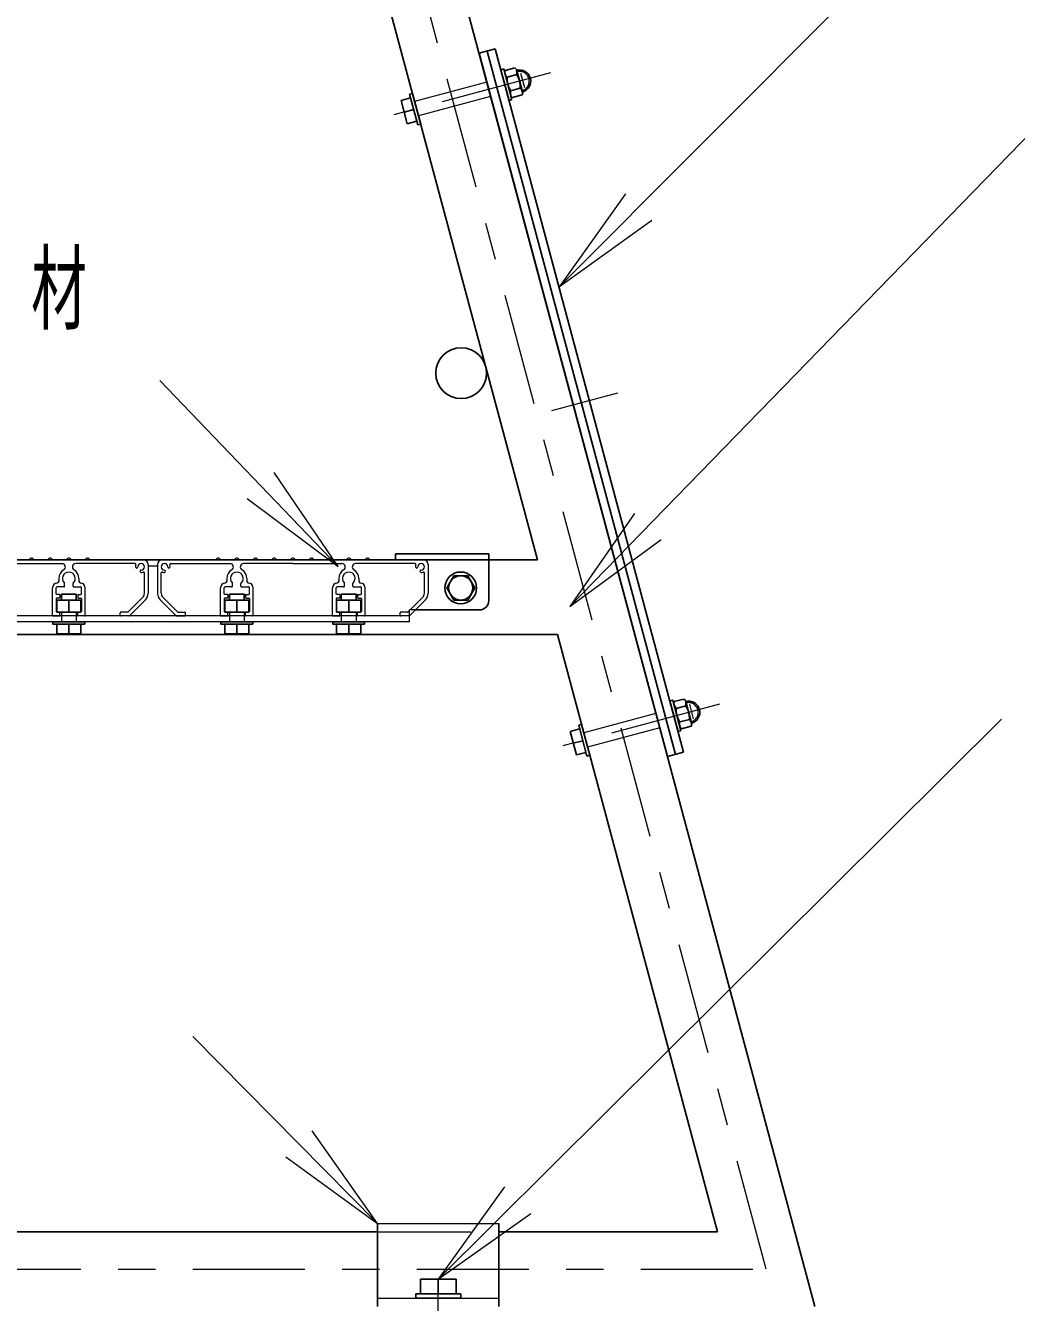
# Model space of a CAD drawing. Units: millimetres on the paper. Extents: x -385 to 0, y -12 to 267.
# Drawn here: x -97.94 to -71.39, y 89.94 to 124.14 of the extents above; entities that cross this region are included whole.
import ezdxf

# ---------------------------------------------------------------- set-up
doc = ezdxf.new("R2010")
doc.units = ezdxf.units.MM
doc.linetypes.add('USER1', pattern=[4.5, 2.5, -2])
doc.linetypes.add('USER2', pattern=[6, 3, -1, 1, -1])
doc.layers.add('LY_1', color=7, linetype='Continuous', lineweight=25)
doc.styles.add('ＭＳ ゴシック', font='')
doc.styles.get('ＭＳ ゴシック').set_extended_font_data('MS Gothic')

# ---------------------------------------------------------------- blocks, each defined once
blk = doc.blocks.new('open_arrow')
at = {"color": 0, "linetype": 'Continuous', "lineweight": -2}
blk.add_lwpolyline([(7.5, 1.25), (0, 0), (7.5, -1.25)], dxfattribs=at)

msp = doc.modelspace()

# ---------------------------------------------------------------- linework, layer by layer
at = {"layer": 'LY_1', "lineweight": 13}
for p, q in [((-83.634, 117.152), (-69.245, 131.57)), ((-83.361, 108.576), (-69.353, 122.981)), ((-89.562, 109.654), (-94.341, 114.636)), ((-98.21, 109.829), (-97.852, 109.829)), ((-97.852, 109.829), (-97.816, 109.865)), ((-97.746, 109.865), (-97.71, 109.829)), ((-97.71, 109.829), (-97.352, 109.829)), ((-97.352, 109.829), (-97.316, 109.865)), ((-97.246, 109.865), (-97.21, 109.829)), ((-96.852, 109.829), (-97.21, 109.829)), ((-96.852, 109.829), (-96.816, 109.865)), ((-96.746, 109.865), (-96.71, 109.829)), ((-96.352, 109.829), (-96.71, 109.829)), ((-96.352, 109.829), (-96.316, 109.865)), ((-96.246, 109.865), (-96.21, 109.829)), ((-94.781, 109.829), (-96.21, 109.829)), ((-94.281, 109.829), (-92.852, 109.829)), ((-92.816, 109.865), (-92.852, 109.829)), ((-92.71, 109.829), (-92.746, 109.865)), ((-92.71, 109.829), (-92.352, 109.829)), ((-92.316, 109.865), (-92.352, 109.829)), ((-92.21, 109.829), (-92.246, 109.865)), ((-92.21, 109.829), (-91.852, 109.829)), ((-91.816, 109.865), (-91.852, 109.829)), ((-91.71, 109.829), (-91.746, 109.865)), ((-91.352, 109.829), (-91.71, 109.829)), ((-91.316, 109.865), (-91.352, 109.829)), ((-91.21, 109.829), (-91.246, 109.865)), ((-90.852, 109.829), (-91.21, 109.829)), ((-90.816, 109.865), (-90.852, 109.829)), ((-90.71, 109.829), (-90.746, 109.865)), ((-90.71, 109.829), (-90.352, 109.829)), ((-90.352, 109.829), (-90.316, 109.865)), ((-90.246, 109.865), (-90.21, 109.829)), ((-90.21, 109.829), (-89.852, 109.829)), ((-89.852, 109.829), (-89.816, 109.865)), ((-89.746, 109.865), (-89.71, 109.829)), ((-89.352, 109.829), (-89.71, 109.829)), ((-89.352, 109.829), (-89.316, 109.865)), ((-89.246, 109.865), (-89.21, 109.829)), ((-88.852, 109.829), (-89.21, 109.829)), ((-88.852, 109.829), (-88.816, 109.865)), ((-88.746, 109.865), (-88.71, 109.829)), ((-87.281, 109.829), (-88.71, 109.829)), ((-98.281, 109.729), (-96.964, 109.729)), ((-95.007, 109.729), (-96.598, 109.729)), ((-94.756, 108.933), (-94.756, 109.478)), ((-94.656, 109.704), (-94.656, 108.933)), ((-94.406, 109.704), (-94.406, 108.933)), ((-94.306, 108.933), (-94.306, 109.478)), ((-94.055, 109.729), (-92.464, 109.729)), ((-90.781, 109.729), (-92.098, 109.729)), ((-90.781, 109.729), (-89.464, 109.729)), ((-87.507, 109.729), (-89.098, 109.729)), ((-87.256, 108.933), (-87.256, 109.478)), ((-87.156, 109.704), (-87.156, 108.933)), ((-96.919, 109.104), (-97.094, 109.104)), ((-97.051, 109.329), (-97.051, 109.254)), ((-96.894, 109.129), (-96.894, 109.195)), ((-96.669, 109.129), (-96.669, 109.195)), ((-96.644, 109.104), (-96.469, 109.104)), ((-96.511, 109.329), (-96.511, 109.254)), ((-92.419, 109.104), (-92.594, 109.104)), ((-92.551, 109.329), (-92.551, 109.254)), ((-92.394, 109.129), (-92.394, 109.195)), ((-92.169, 109.129), (-92.169, 109.195)), ((-92.144, 109.104), (-91.969, 109.104)), ((-92.011, 109.329), (-92.011, 109.254)), ((-89.419, 109.104), (-89.594, 109.104)), ((-89.551, 109.329), (-89.551, 109.254)), ((-89.394, 109.129), (-89.394, 109.195)), ((-89.169, 109.129), (-89.169, 109.195)), ((-89.144, 109.104), (-88.969, 109.104)), ((-89.011, 109.329), (-89.011, 109.254)), ((-97.219, 108.344), (-97.219, 109.079)), ((-97.119, 108.919), (-97.119, 109.079)), ((-97.119, 108.789), (-97.119, 108.444)), ((-97.034, 108.904), (-97.104, 108.904)), ((-97.034, 108.804), (-97.104, 108.804)), ((-97.019, 108.889), (-97.019, 108.819)), ((-96.544, 108.889), (-96.544, 108.819)), ((-96.529, 108.904), (-96.459, 108.904)), ((-96.529, 108.804), (-96.459, 108.804)), ((-96.444, 108.919), (-96.444, 109.079)), ((-96.444, 108.789), (-96.444, 108.444)), ((-96.344, 108.344), (-96.344, 109.079)), ((-95.193, 108.434), (-94.8, 108.827)), ((-95.152, 108.334), (-94.729, 108.756)), ((-93.91, 108.334), (-94.333, 108.756)), ((-93.869, 108.434), (-94.262, 108.827)), ((-92.719, 108.344), (-92.719, 109.079)), ((-92.619, 108.919), (-92.619, 109.079)), ((-92.619, 108.789), (-92.619, 108.444)), ((-92.534, 108.904), (-92.604, 108.904)), ((-92.534, 108.804), (-92.604, 108.804)), ((-92.519, 108.889), (-92.519, 108.819)), ((-92.044, 108.889), (-92.044, 108.819)), ((-92.029, 108.904), (-91.959, 108.904)), ((-92.029, 108.804), (-91.959, 108.804)), ((-91.944, 108.919), (-91.944, 109.079)), ((-91.944, 108.789), (-91.944, 108.444)), ((-91.844, 108.344), (-91.844, 109.079)), ((-89.719, 108.344), (-89.719, 109.079)), ((-89.619, 108.919), (-89.619, 109.079)), ((-89.619, 108.789), (-89.619, 108.444)), ((-89.534, 108.904), (-89.604, 108.904)), ((-89.534, 108.804), (-89.604, 108.804)), ((-89.519, 108.889), (-89.519, 108.819)), ((-89.044, 108.889), (-89.044, 108.819)), ((-89.029, 108.904), (-88.959, 108.904)), ((-89.029, 108.804), (-88.959, 108.804)), ((-88.944, 108.919), (-88.944, 109.079)), ((-88.944, 108.789), (-88.944, 108.444)), ((-88.844, 108.344), (-88.844, 109.079)), ((-87.693, 108.434), (-87.3, 108.827)), ((-87.652, 108.334), (-87.229, 108.756)), ((-97.104, 108.429), (-97.034, 108.429)), ((-97.019, 108.344), (-97.019, 108.414)), ((-96.544, 108.344), (-96.544, 108.414)), ((-96.459, 108.429), (-96.529, 108.429)), ((-95.406, 108.344), (-95.406, 108.414)), ((-95.204, 108.429), (-95.391, 108.429)), ((-93.858, 108.429), (-93.671, 108.429)), ((-93.656, 108.344), (-93.656, 108.414)), ((-92.604, 108.429), (-92.534, 108.429)), ((-92.519, 108.344), (-92.519, 108.414)), ((-92.044, 108.344), (-92.044, 108.414)), ((-91.959, 108.429), (-92.029, 108.429)), ((-89.604, 108.429), (-89.534, 108.429)), ((-89.519, 108.344), (-89.519, 108.414)), ((-89.044, 108.344), (-89.044, 108.414)), ((-88.959, 108.429), (-89.029, 108.429)), ((-87.906, 108.344), (-87.906, 108.414)), ((-87.704, 108.429), (-87.891, 108.429)), ((-97.204, 108.329), (-97.034, 108.329)), ((-96.359, 108.329), (-96.529, 108.329)), ((-95.162, 108.329), (-95.391, 108.329)), ((-93.9, 108.329), (-93.671, 108.329)), ((-92.704, 108.329), (-92.534, 108.329)), ((-91.859, 108.329), (-92.029, 108.329)), ((-89.704, 108.329), (-89.534, 108.329)), ((-88.859, 108.329), (-89.029, 108.329)), ((-87.662, 108.329), (-87.891, 108.329)), ((-86.883, 90.569), (-71.79, 105.563)), ((-88.508, 92.054), (-93.457, 97.065)), ((-88.508, 92.054), (-85.258, 92.054)), ((-88.508, 90.054), (-85.258, 90.054))]:
    msp.add_line(p, q, dxfattribs=at)
at = {"layer": 'LY_1'}
for p, q in [((-84.227, 109.829), (-88.547, 125.954)), ((-76.797, 89.829), (-86.477, 125.954)), ((-85.13, 122.977), (-85.208, 122.956)), ((-85.208, 122.956), (-84.988, 122.135)), ((-84.91, 122.156), (-85.13, 122.977)), ((-85.104, 122.88), (-85.089, 122.936)), ((-85.104, 122.88), (-84.936, 122.253)), ((-84.831, 123.005), (-85.089, 122.936)), ((-84.783, 122.824), (-85.041, 122.755)), ((-84.79, 122.964), (-84.831, 123.005)), ((-84.79, 122.964), (-84.622, 122.337)), ((-84.686, 122.462), (-84.944, 122.393)), ((-87.626, 122.204), (-87.882, 122.136)), ((-87.713, 121.508), (-87.882, 122.136)), ((-87.574, 122.322), (-87.651, 122.301)), ((-87.651, 122.301), (-87.431, 121.48)), ((-87.354, 121.501), (-87.574, 122.322)), ((-84.988, 122.135), (-84.91, 122.156)), ((-84.936, 122.253), (-84.895, 122.212)), ((-84.637, 122.281), (-84.895, 122.212)), ((-84.622, 122.337), (-84.637, 122.281)), ((-87.541, 121.891), (-87.797, 121.822)), ((-87.457, 121.577), (-87.713, 121.508)), ((-87.431, 121.48), (-87.354, 121.501)), ((-119.836, 109.829), (-84.227, 109.829)), ((-86.656, 109.079), (-86.469, 109.404)), ((-86.469, 109.404), (-86.093, 109.404)), ((-86.093, 109.404), (-85.906, 109.079)), ((-97.106, 108.429), (-97.106, 108.754)), ((-96.456, 108.754), (-97.106, 108.754)), ((-96.981, 108.909), (-96.581, 108.909)), ((-96.981, 108.754), (-96.981, 108.909)), ((-96.781, 108.429), (-96.781, 108.754)), ((-96.581, 108.754), (-96.581, 108.909)), ((-96.456, 108.429), (-96.456, 108.754)), ((-92.606, 108.429), (-92.606, 108.754)), ((-91.956, 108.754), (-92.606, 108.754)), ((-92.481, 108.909), (-92.081, 108.909)), ((-92.481, 108.754), (-92.481, 108.909)), ((-92.281, 108.429), (-92.281, 108.754)), ((-92.081, 108.754), (-92.081, 108.909)), ((-91.956, 108.429), (-91.956, 108.754)), ((-89.606, 108.429), (-89.606, 108.754)), ((-88.956, 108.754), (-89.606, 108.754)), ((-89.481, 108.909), (-89.081, 108.909)), ((-89.481, 108.754), (-89.481, 108.909)), ((-89.281, 108.429), (-89.281, 108.754)), ((-89.081, 108.754), (-89.081, 108.909)), ((-88.956, 108.429), (-88.956, 108.754)), ((-86.469, 108.754), (-86.656, 109.079)), ((-86.093, 108.754), (-86.469, 108.754)), ((-85.906, 109.079), (-86.093, 108.754)), ((-96.456, 108.429), (-97.106, 108.429)), ((-91.956, 108.429), (-92.606, 108.429)), ((-88.956, 108.429), (-89.606, 108.429)), ((-97.206, 108.169), (-97.206, 108.109)), ((-96.356, 108.169), (-97.206, 108.169)), ((-97.206, 108.109), (-96.356, 108.109)), ((-97.106, 108.109), (-97.106, 107.844)), ((-96.781, 108.109), (-96.781, 107.844)), ((-96.456, 108.109), (-96.456, 107.844)), ((-96.356, 108.109), (-96.356, 108.169)), ((-92.706, 108.169), (-92.706, 108.109)), ((-91.856, 108.169), (-92.706, 108.169)), ((-92.706, 108.109), (-91.856, 108.109)), ((-92.606, 108.109), (-92.606, 107.844)), ((-92.281, 108.109), (-92.281, 107.844)), ((-91.956, 108.109), (-91.956, 107.844)), ((-91.856, 108.109), (-91.856, 108.169)), ((-89.706, 108.169), (-89.706, 108.109)), ((-88.856, 108.169), (-89.706, 108.169)), ((-89.706, 108.109), (-88.856, 108.109)), ((-89.606, 108.109), (-89.606, 107.844)), ((-89.281, 108.109), (-89.281, 107.844)), ((-88.956, 108.109), (-88.956, 107.844)), ((-88.856, 108.109), (-88.856, 108.169)), ((-119.3, 107.829), (-83.691, 107.829)), ((-96.456, 107.844), (-97.106, 107.844)), ((-91.956, 107.844), (-92.606, 107.844)), ((-88.956, 107.844), (-89.606, 107.844)), ((-79.404, 91.829), (-83.691, 107.829)), ((-80.678, 106.052), (-80.601, 106.073)), ((-80.458, 105.231), (-80.678, 106.052)), ((-80.601, 106.073), (-80.381, 105.252)), ((-80.575, 105.976), (-80.56, 106.032)), ((-80.302, 106.101), (-80.56, 106.032)), ((-80.261, 106.06), (-80.302, 106.101)), ((-80.093, 105.433), (-80.261, 106.06)), ((-80.407, 105.349), (-80.575, 105.976)), ((-80.253, 105.92), (-80.511, 105.851)), ((-83.122, 105.398), (-83.045, 105.418)), ((-82.902, 104.576), (-83.122, 105.398)), ((-83.045, 105.418), (-82.825, 104.597)), ((-80.156, 105.558), (-80.414, 105.489)), ((-80.407, 105.349), (-80.366, 105.308)), ((-80.108, 105.377), (-80.366, 105.308)), ((-80.093, 105.433), (-80.108, 105.377)), ((-83.096, 105.301), (-83.352, 105.232)), ((-83.352, 105.232), (-83.184, 104.605)), ((-80.381, 105.252), (-80.458, 105.231)), ((-83.012, 104.987), (-83.268, 104.918)), ((-82.928, 104.673), (-83.184, 104.605)), ((-82.825, 104.597), (-82.902, 104.576)), ((-88.508, 89.829), (-88.508, 92.054)), ((-85.258, 89.829), (-85.258, 92.054)), ((-115.012, 91.829), (-88.508, 91.829)), ((-85.258, 91.829), (-79.404, 91.829)), ((-87.358, 90.569), (-86.408, 90.569)), ((-87.358, 90.569), (-87.358, 90.169)), ((-86.883, 90.569), (-86.883, 90.169)), ((-86.408, 90.569), (-86.408, 90.169)), ((-87.483, 90.169), (-87.483, 90.054)), ((-87.483, 90.169), (-86.283, 90.169)), ((-87.483, 90.054), (-86.283, 90.054)), ((-86.283, 90.169), (-86.283, 90.054))]:
    msp.add_line(p, q, dxfattribs=at)
at = {"layer": 'LY_1', "linetype": 'USER2', "lineweight": 13}
for p, q in [((-78.1, 90.829), (-87.512, 125.954)), ((-82.085, 114.294), (-83.852, 113.82)), ((-86.883, 87.58), (-86.883, 91.304)), ((-153.459, 90.829), (-78.1, 90.829))]:
    msp.add_line(p, q, dxfattribs=at)
at = {"layer": 'LY_1', "color": 4}
for p, q in [((-85.356, 123.512), (-85.791, 123.395)), ((-80.309, 104.676), (-85.356, 123.511)), ((-80.744, 104.559), (-85.791, 123.395)), ((-80.527, 104.618), (-85.574, 123.453)), ((-85.531, 109.989), (-88.031, 109.989)), ((-88.031, 109.829), (-88.031, 109.989)), ((-85.531, 108.739), (-85.531, 109.989)), ((-85.781, 108.489), (-87.496, 108.489)), ((-80.309, 104.676), (-80.744, 104.559))]:
    msp.add_line(p, q, dxfattribs=at)
at = {"layer": 'LY_1', "color": 4, "linetype": 'USER2', "lineweight": 13}
for p, q in [((-83.879, 122.872), (-88.074, 121.748)), ((-79.348, 105.968), (-83.543, 104.845))]:
    msp.add_line(p, q, dxfattribs=at)
at = {"layer": 'LY_1', "color": 4, "linetype": 'USER1', "lineweight": 13}
for p, q in [((-84.676, 122.866), (-84.573, 122.479)), ((-85.584, 122.622), (-87.516, 122.104)), ((-85.481, 122.236), (-87.412, 121.718)), ((-85.531, 109.829), (-88.031, 109.829)), ((-87.656, 108.329), (-87.656, 108.489)), ((-87.496, 108.489), (-87.656, 108.489)), ((-81.055, 105.718), (-82.987, 105.201)), ((-80.043, 105.575), (-80.147, 105.962)), ((-80.951, 105.332), (-82.883, 104.815))]:
    msp.add_line(p, q, dxfattribs=at)
at = {"layer": 'LY_1', "color": 4, "lineweight": 13}
for p, q in [((-94.656, 109.669), (-94.406, 109.669)), ((-87.656, 108.329), (-102.031, 108.329)), ((-87.656, 108.169), (-102.031, 108.169)), ((-87.656, 108.169), (-87.656, 108.329))]:
    msp.add_line(p, q, dxfattribs=at)
at = {"layer": 'LY_1', "linetype": 'USER1', "lineweight": 13}
for p, q in [((-96.981, 108.429), (-96.981, 108.169)), ((-96.581, 108.429), (-96.581, 108.169)), ((-92.481, 108.429), (-92.481, 108.169)), ((-92.081, 108.429), (-92.081, 108.169)), ((-89.481, 108.429), (-89.481, 108.169)), ((-89.081, 108.429), (-89.081, 108.169)), ((-88.508, 91.829), (-85.258, 91.829))]:
    msp.add_line(p, q, dxfattribs=at)
at = {"layer": 'LY_1'}
for centre, radius in [((-86.27, 114.829), 0.68), ((-86.281, 109.079), 0.425), ((-86.281, 109.079), 0.325)]:
    msp.add_circle(centre, radius, dxfattribs=at)
for centre, radius, start, end in [((-84.777, 122.968), 0.339, 195.0045, 218.8689), ((-85.118, 122.876), 0.339, 351.1401, 15.0045), ((-84.706, 122.65), 0.3, 285.0045, 105.0045), ((-85.306, 122.49), 0.621, 357.417, 32.5921), ((-84.421, 122.727), 0.621, 177.4169, 212.592), ((-84.95, 122.249), 0.339, 15.0045, 38.8689), ((-84.608, 122.34), 0.339, 171.141, 195.0045), ((-80.589, 105.972), 0.339, 351.1311, 14.9955), ((-80.177, 105.746), 0.3, 284.9955, 104.9955), ((-80.247, 106.064), 0.339, 194.9955, 218.859), ((-79.891, 105.823), 0.621, 177.408, 212.5831), ((-80.776, 105.586), 0.621, 357.4079, 32.583), ((-80.079, 105.436), 0.339, 171.1311, 194.9955), ((-80.421, 105.345), 0.339, 14.9955, 38.8599)]:
    msp.add_arc(centre, radius, start, end, dxfattribs=at)
at = {"layer": 'LY_1', "linetype": 'USER1', "lineweight": 13}
for centre, start, end in [((-84.706, 122.65), 285.0045, 105.0045), ((-80.177, 105.746), 284.9955, 104.9955)]:
    msp.add_arc(centre, 0.26, start, end, dxfattribs=at)
at = {"layer": 'LY_1', "lineweight": 13}
for centre, radius, start, end in [((-97.781, 109.829), 0.05, 45, 135), ((-97.281, 109.829), 0.05, 45, 135), ((-96.781, 109.829), 0.05, 45, 135), ((-96.281, 109.829), 0.05, 45, 135), ((-94.781, 109.704), 0.125, 0, 90), ((-94.281, 109.704), 0.125, 90, 180), ((-92.781, 109.829), 0.05, 45, 135), ((-92.281, 109.829), 0.05, 45, 135), ((-91.781, 109.829), 0.05, 45, 135), ((-91.281, 109.829), 0.05, 45, 135), ((-90.781, 109.829), 0.05, 45, 135), ((-90.281, 109.829), 0.05, 45, 135), ((-89.781, 109.829), 0.05, 45, 135), ((-89.281, 109.829), 0.05, 45, 135), ((-88.781, 109.829), 0.05, 45, 135), ((-87.281, 109.704), 0.125, 0, 90), ((-96.781, 109.329), 0.27, 120.5584, 180), ((-96.964, 109.639), 0.09, 300.5584, 90), ((-96.781, 109.329), 0.17, 313.566, 226.434), ((-96.598, 109.639), 0.09, 90, 239.4416), ((-96.781, 109.329), 0.27, 0, 59.4416), ((-95.007, 109.704), 0.025, 339.0752, 90), ((-94.844, 109.642), 0.15, 159.0752, 179.7425), ((-94.962, 109.642), 0.0312, 179.7425, 359.7425), ((-94.844, 109.642), 0.0875, 270.2575, 179.7425), ((-94.843, 109.523), 0.0312, 90.2575, 270.2575), ((-94.844, 109.642), 0.15, 270.2575, 290.9248), ((-94.781, 109.478), 0.025, 0, 110.9248), ((-94.219, 109.642), 0.0875, 0.2575, 269.7425), ((-94.281, 109.478), 0.025, 69.0752, 180), ((-94.219, 109.642), 0.15, 249.0752, 269.7425), ((-94.219, 109.523), 0.0312, 269.7425, 89.7425), ((-94.1, 109.642), 0.0312, 180.2575, 0.2575), ((-94.055, 109.704), 0.025, 90, 200.9248), ((-94.219, 109.642), 0.15, 0.2575, 20.9248), ((-92.281, 109.329), 0.27, 120.5584, 180), ((-92.464, 109.639), 0.09, 300.5584, 90), ((-92.281, 109.329), 0.17, 313.566, 226.434), ((-92.098, 109.639), 0.09, 90, 239.4416), ((-92.281, 109.329), 0.27, 0, 59.4416), ((-89.281, 109.329), 0.27, 120.5584, 180), ((-89.464, 109.639), 0.09, 300.5584, 90), ((-89.281, 109.329), 0.17, 313.566, 226.434), ((-89.098, 109.639), 0.09, 90, 239.4416), ((-89.281, 109.329), 0.27, 0, 59.4416), ((-87.507, 109.704), 0.025, 339.0752, 90), ((-87.344, 109.642), 0.15, 159.0752, 179.7425), ((-87.462, 109.642), 0.0312, 179.7425, 359.7425), ((-87.344, 109.642), 0.0875, 270.2575, 179.7425), ((-87.343, 109.523), 0.0312, 90.2575, 270.2575), ((-87.344, 109.642), 0.15, 270.2575, 290.9248), ((-87.281, 109.478), 0.025, 0, 110.9248), ((-97.094, 109.079), 0.125, 92.4563, 180), ((-97.094, 109.079), 0.025, 90, 180), ((-97.101, 109.254), 0.05, 272.4563, 0), ((-96.919, 109.129), 0.025, 270, 0), ((-96.909, 109.195), 0.015, 0, 46.434), ((-96.654, 109.195), 0.015, 133.566, 180), ((-96.644, 109.129), 0.025, 180, 270), ((-96.461, 109.254), 0.05, 180, 267.5437), ((-96.469, 109.079), 0.025, 0, 90), ((-96.469, 109.079), 0.125, 0, 87.5437), ((-92.594, 109.079), 0.125, 92.4563, 180), ((-92.594, 109.079), 0.025, 90, 180), ((-92.601, 109.254), 0.05, 272.4563, 0), ((-92.419, 109.129), 0.025, 270, 0), ((-92.409, 109.195), 0.015, 0, 46.434), ((-92.154, 109.195), 0.015, 133.566, 180), ((-92.144, 109.129), 0.025, 180, 270), ((-91.961, 109.254), 0.05, 180, 267.5437), ((-91.969, 109.079), 0.025, 0, 90), ((-91.969, 109.079), 0.125, 0, 87.5437), ((-89.594, 109.079), 0.125, 92.4563, 180), ((-89.594, 109.079), 0.025, 90, 180), ((-89.601, 109.254), 0.05, 272.4563, 0), ((-89.419, 109.129), 0.025, 270, 0), ((-89.409, 109.195), 0.015, 0, 46.434), ((-89.154, 109.195), 0.015, 133.566, 180), ((-89.144, 109.129), 0.025, 180, 270), ((-88.961, 109.254), 0.05, 180, 267.5437), ((-88.969, 109.079), 0.025, 0, 90), ((-88.969, 109.079), 0.125, 0, 87.5437), ((-97.104, 108.919), 0.015, 180, 270), ((-97.104, 108.789), 0.015, 90, 180), ((-97.034, 108.889), 0.015, 0, 90), ((-97.034, 108.819), 0.015, 270, 0), ((-96.529, 108.889), 0.015, 90, 180), ((-96.529, 108.819), 0.015, 180, 270), ((-96.459, 108.919), 0.015, 270, 0), ((-96.459, 108.789), 0.015, 0, 90), ((-94.906, 108.933), 0.15, 315, 0), ((-94.906, 108.933), 0.25, 315, 0), ((-94.156, 108.933), 0.25, 180, 225), ((-94.156, 108.933), 0.15, 180, 225), ((-92.604, 108.919), 0.015, 180, 270), ((-92.604, 108.789), 0.015, 90, 180), ((-92.534, 108.889), 0.015, 0, 90), ((-92.534, 108.819), 0.015, 270, 0), ((-92.029, 108.889), 0.015, 90, 180), ((-92.029, 108.819), 0.015, 180, 270), ((-91.959, 108.919), 0.015, 270, 0), ((-91.959, 108.789), 0.015, 0, 90), ((-89.604, 108.919), 0.015, 180, 270), ((-89.604, 108.789), 0.015, 90, 180), ((-89.534, 108.889), 0.015, 0, 90), ((-89.534, 108.819), 0.015, 270, 0), ((-89.029, 108.889), 0.015, 90, 180), ((-89.029, 108.819), 0.015, 180, 270), ((-88.959, 108.919), 0.015, 270, 0), ((-88.959, 108.789), 0.015, 0, 90), ((-87.406, 108.933), 0.15, 315, 0), ((-87.406, 108.933), 0.25, 315, 0), ((-97.104, 108.444), 0.015, 180, 270), ((-97.034, 108.414), 0.015, 0, 90), ((-96.529, 108.414), 0.015, 90, 180), ((-96.459, 108.444), 0.015, 270, 0), ((-95.391, 108.414), 0.015, 90, 180), ((-95.204, 108.444), 0.015, 270, 315), ((-93.858, 108.444), 0.015, 225, 270), ((-93.671, 108.414), 0.015, 0, 90), ((-92.604, 108.444), 0.015, 180, 270), ((-92.534, 108.414), 0.015, 0, 90), ((-92.029, 108.414), 0.015, 90, 180), ((-91.959, 108.444), 0.015, 270, 0), ((-89.604, 108.444), 0.015, 180, 270), ((-89.534, 108.414), 0.015, 0, 90), ((-89.029, 108.414), 0.015, 90, 180), ((-88.959, 108.444), 0.015, 270, 0), ((-87.891, 108.414), 0.015, 90, 180), ((-87.704, 108.444), 0.015, 270, 315), ((-97.204, 108.344), 0.015, 180, 270), ((-97.034, 108.344), 0.015, 270, 0), ((-96.529, 108.344), 0.015, 180, 270), ((-96.359, 108.344), 0.015, 270, 0), ((-95.391, 108.344), 0.015, 180, 270), ((-95.162, 108.344), 0.015, 270, 315), ((-93.9, 108.344), 0.015, 225, 270), ((-93.671, 108.344), 0.015, 270, 0), ((-92.704, 108.344), 0.015, 180, 270), ((-92.534, 108.344), 0.015, 270, 0), ((-92.029, 108.344), 0.015, 180, 270), ((-91.859, 108.344), 0.015, 270, 0), ((-89.704, 108.344), 0.015, 180, 270), ((-89.534, 108.344), 0.015, 270, 0), ((-89.029, 108.344), 0.015, 180, 270), ((-88.859, 108.344), 0.015, 270, 0), ((-87.891, 108.344), 0.015, 180, 270), ((-87.662, 108.344), 0.015, 270, 315)]:
    msp.add_arc(centre, radius, start, end, dxfattribs=at)
at = {"layer": 'LY_1', "color": 4}
msp.add_arc((-85.781, 108.739), 0.25, 270, 0, dxfattribs=at)

# ---------------------------------------------------------------- block references
at = {"layer": 'LY_1', "lineweight": 13, "xscale": 0.4, "yscale": 0.4}
for p, rotation in [((-83.634, 117.152), 45.1), ((-89.562, 109.654), 133.8), ((-83.361, 108.576), 45.8), ((-88.508, 92.054), 134.6), ((-86.883, 90.569), 44.8)]:
    msp.add_blockref('open_arrow', p, dxfattribs=dict(at, rotation=rotation))

# ---------------------------------------------------------------- texts
at = {"layer": 'LY_1', "insert": (-110.093, 117.011), "char_height": 1.833, "attachment_point": 4, "style": 'ＭＳ ゴシック'}
msp.add_mtext('\\T1.64;\\W0.6;アルミ押出材', dxfattribs=at)

doc.saveas('drawing.dxf')
